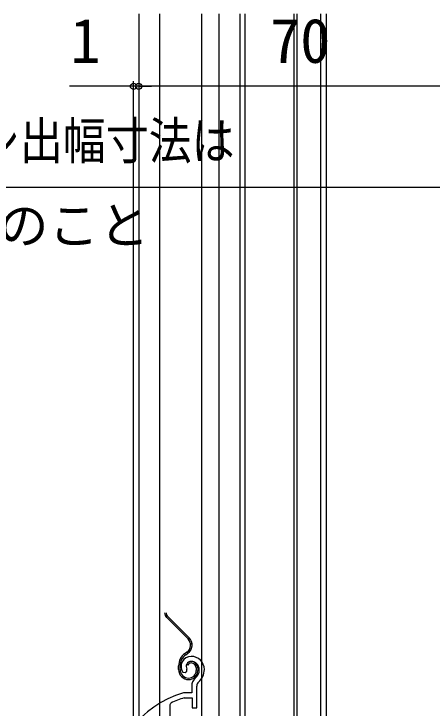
# Model space of a CAD drawing. Units: millimetres, scale not verified. Extents: x -525 to 525, y -783 to 778.
# Drawn here: x -270 to -187.2, y -19.7 to 117.6 of the extents above; entities that cross this region are included whole.
import ezdxf
from ezdxf.enums import TextEntityAlignment as Align

# ---------------------------------------------------------------- set-up
doc = ezdxf.new("R2010")
doc.units = ezdxf.units.MM
doc.header["$LTSCALE"] = 4
for name, color, linetype in [('0-3_YKK_11E', 7, 'Continuous'), ('0-4_YKK_12', 2, 'Continuous'), ('0-5_YKK_13', 4, 'Continuous'), ('0-7_YKK_D', 6, 'Continuous')]:
    doc.layers.add(name, color=color, linetype=linetype)
doc.styles.add('ＭＳ ゴシック', font='')
doc.styles.get('ＭＳ ゴシック').set_extended_font_data('MS Gothic')

msp = doc.modelspace()

# ---------------------------------------------------------------- linework, layer by layer
at = {"layer": '0-3_YKK_11E'}
for points in [[(-236.537, -12.639), (-236.079, -12.679), (-235.79, -12.391), (-235.747, -12.021)], [(-234.796, -15.36), (-234.796, -16.696), (-236.353, -16.696), (-236.437, -16.708)], [(-236.294, -17.709), (-236.207, -17.696), (-234.696, -17.696), (-234.696, -19.696), (-233.796, -19.696), (-233.796, -15.36)], [(-237.798, -28.583), (-238.066, -28.746), (-239.096, -28.746), (-239.096, -18.994), (-238.924, -18.723)]]:
    msp.add_lwpolyline(points, dxfattribs=at)
for centre, radius, start, end in [((-234.896, -11.496), 2, 90, 214.83576), ((-234.896, -12.096), 2.6, 0.00001, 89.99999), ((-234.896, -11.496), 1, 90, 211.65762), ((-234.896, -12.096), 1.6, 0.00001, 89.99999), ((-235.596, -12.096), 2.3, 310.62932, 0), ((-235.596, -12.096), 3.3, 310.62932, 0.00001), ((-232.796, -15.36), 2, 130.62933, 180.00002), ((-232.796, -15.36), 1, 130.62933, 180.00002), ((-230.796, -35.896), 20, 106.38438, 180), ((-230.796, -35.896), 19, 106.81987, 115.32852)]:
    msp.add_arc(centre, radius, start, end, dxfattribs=at)
at = {"layer": '0-4_YKK_12'}
for p, q in [((-245.297, 117.63), (-245.297, -93.7)), ((-241.197, 117.63), (-241.197, -93.7)), ((-232.797, -81.2), (-232.797, 117.63)), ((-229.397, 117.63), (-229.397, -59.2)), ((-225.297, 117.63), (-225.297, -59.2)), ((-224.297, 117.63), (-224.297, -59.2)), ((-214.597, 117.63), (-214.597, -80.364)), ((-213.997, 117.63), (-213.997, -80.311)), ((-209.297, 117.63), (-209.297, -79.886)), ((-208.099, -79.782), (-208.099, 117.63))]:
    msp.add_line(p, q, dxfattribs=at)
at = {"layer": '0-5_YKK_13'}
for p, q in [((-235.514, -6.054), (-239.756, -1.811)), ((-239.544, -1.599), (-235.301, -5.842)), ((-234.722, -7.097), (-235.023, -7.097)), ((-235.741, -8.649), (-236.119, -8.914)), ((-235.947, -9.16), (-235.569, -8.895)), ((-237.398, -12.097), (-237.398, -11.371)), ((-237.098, -12.097), (-237.098, -11.371)), ((-235.556, -11.258), (-235.838, -11.155)), ((-233.898, -11.797), (-233.898, -12.297)), ((-233.598, -11.797), (-233.598, -12.297))]:
    msp.add_line(p, q, dxfattribs=at)
for centre, radius, start, end in [((-238.696, -0.751), 1.5, 185.59664, 225), ((-238.696, -0.751), 1.2, 187.00209, 225), ((-236.716, -7.256), 1.7, 305, 45), ((-236.716, -7.256), 2, 305, 45), ((-234.398, -11.371), 3, 125, 180), ((-234.398, -11.371), 2.7, 125, 180), ((-234.898, -11.497), 1, 90, 160), ((-234.898, -11.497), 0.7, 90, 160), ((-234.898, -11.797), 1.3, 0, 90), ((-234.898, -11.797), 1, 0, 90), ((-235.398, -12.097), 2, 180, 270), ((-235.398, -12.097), 1.7, 180, 270), ((-235.398, -12.297), 1.8, 270, 0), ((-235.398, -12.297), 1.5, 270, 360)]:
    msp.add_arc(centre, radius, start, end, dxfattribs=at)
at = {"layer": '0-7_YKK_D'}
for p, q in [((-246.299, 103.3), (-259.012, 103.3)), ((-246.299, -93.5), (-246.299, 104.3)), ((-245.297, 103.3), (-246.299, 103.3)), ((-245.297, 103.3), (-242.747, 103.3)), ((-175.299, 103.3), (-245.297, 103.3))]:
    msp.add_line(p, q, dxfattribs=at)
msp.add_lwpolyline([(-116.299, 83.3), (-175.299, 83.3), (-346.15, 83.3)], dxfattribs=at)
for centre in [(-246.299, 103.3), (-245.297, 103.3), (-245.297, 103.3)]:
    msp.add_circle(centre, 0.637, dxfattribs=at)

# ---------------------------------------------------------------- texts
at = {"layer": '0-7_YKK_D', "style": 'ＭＳ ゴシック'}
for s, height, p in [('1', 8.798, (-258.853, 105.3)), ('70', 8.798, (-219.298, 105.3)), ('85mm以下のこと', 7.331, (-313.107, 69.937))]:
    msp.add_text(s, height=height, dxfattribs=at).set_placement(p, align=Align.BOTTOM_LEFT)
at = {"layer": '0-7_YKK_D', "style": 'ＭＳ ゴシック', "width": 0.85}
msp.add_text('※躯体からのサッシ出幅寸法は', height=7.331, dxfattribs=at).set_placement((-345.309, 86.664), align=Align.BOTTOM_LEFT)

doc.saveas('drawing.dxf')
